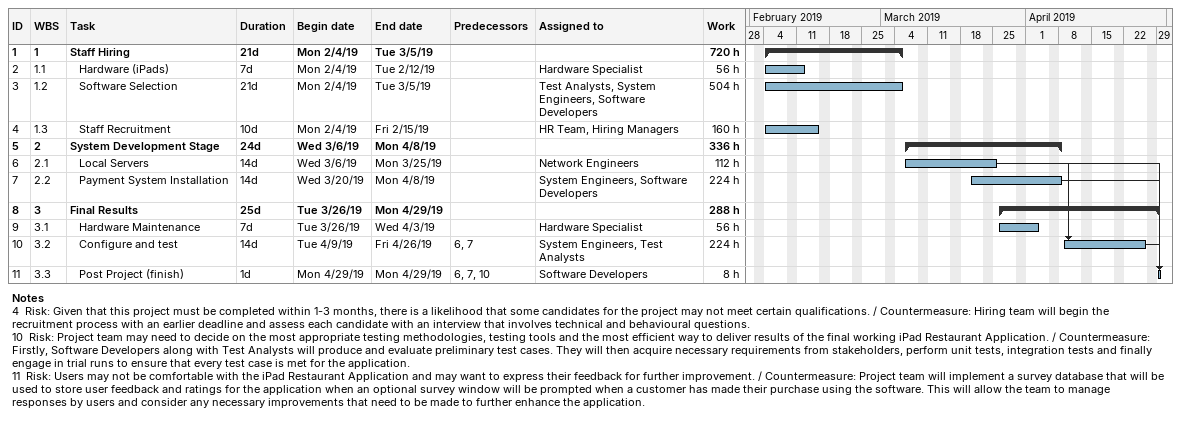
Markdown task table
| ID | WBS | Task | Duration | Start | Finish | Predecessors | Resources | Work (h) |
|---|---|---|---|---|---|---|---|---|
| 1 | 1 | **Staff Hiring** | 21d | 2019-02-04 | 2019-03-05 |  |  | 720 |
| 2 | 1.1 | Hardware (iPads) | 7d | 2019-02-04 | 2019-02-12 |  | Hardware Specialist | 56 |
| 3 | 1.2 | Software Selection | 21d | 2019-02-04 | 2019-03-05 |  | Test Analysts, System Engineers, Software Developers | 504 |
| 4 | 1.3 | Staff Recruitment | 10d | 2019-02-04 | 2019-02-15 |  | HR Team, Hiring Managers | 160 |
| 5 | 2 | **System Development Stage** | 24d | 2019-03-06 | 2019-04-08 |  |  | 336 |
| 6 | 2.1 | Local Servers | 14d | 2019-03-06 | 2019-03-25 |  | Network Engineers | 112 |
| 7 | 2.2 | Payment System Installation | 14d | 2019-03-20 | 2019-04-08 |  | System Engineers, Software Developers | 224 |
| 8 | 3 | **Final Results** | 25d | 2019-03-26 | 2019-04-29 |  |  | 288 |
| 9 | 3.1 | Hardware Maintenance | 7d | 2019-03-26 | 2019-04-03 |  | Hardware Specialist | 56 |
| 10 | 3.2 | Configure and test | 14d | 2019-04-09 | 2019-04-26 | 6, 7 | System Engineers, Test Analysts | 224 |
| 11 | 3.3 | Post Project (finish) | 1d | 2019-04-29 | 2019-04-29 | 6, 7, 10 | Software Developers | 8 |

Notes
- 4: Risk: Given that this project must be completed within 1-3 months, there is a likelihood that some candidates for the project may not meet certain qualifications. / Countermeasure: Hiring team will begin the recruitment process with an earlier deadline and assess each candidate with an interview that involves technical and behavioural questions.
- 10: Risk: Project team may need to decide on the most appropriate testing methodologies, testing tools and the most efficient way to deliver results of the final working iPad Restaurant Application. / Countermeasure: Firstly, Software Developers along with Test Analysts will produce and evaluate preliminary test cases. They will then acquire necessary requirements from stakeholders, perform unit tests, integration tests and finally engage in trial runs to ensure that every test case is met for the application.
- 11: Risk: Users may not be comfortable with the iPad Restaurant Application and may want to express their feedback for further improvement. / Countermeasure: Project team will implement a survey database that will be used to store user feedback and ratings for the application when an optional survey window will be prompted when a customer has made their purchase using the software. This will allow the team to manage responses by users and consider any necessary improvements that need to be made to further enhance the application.
